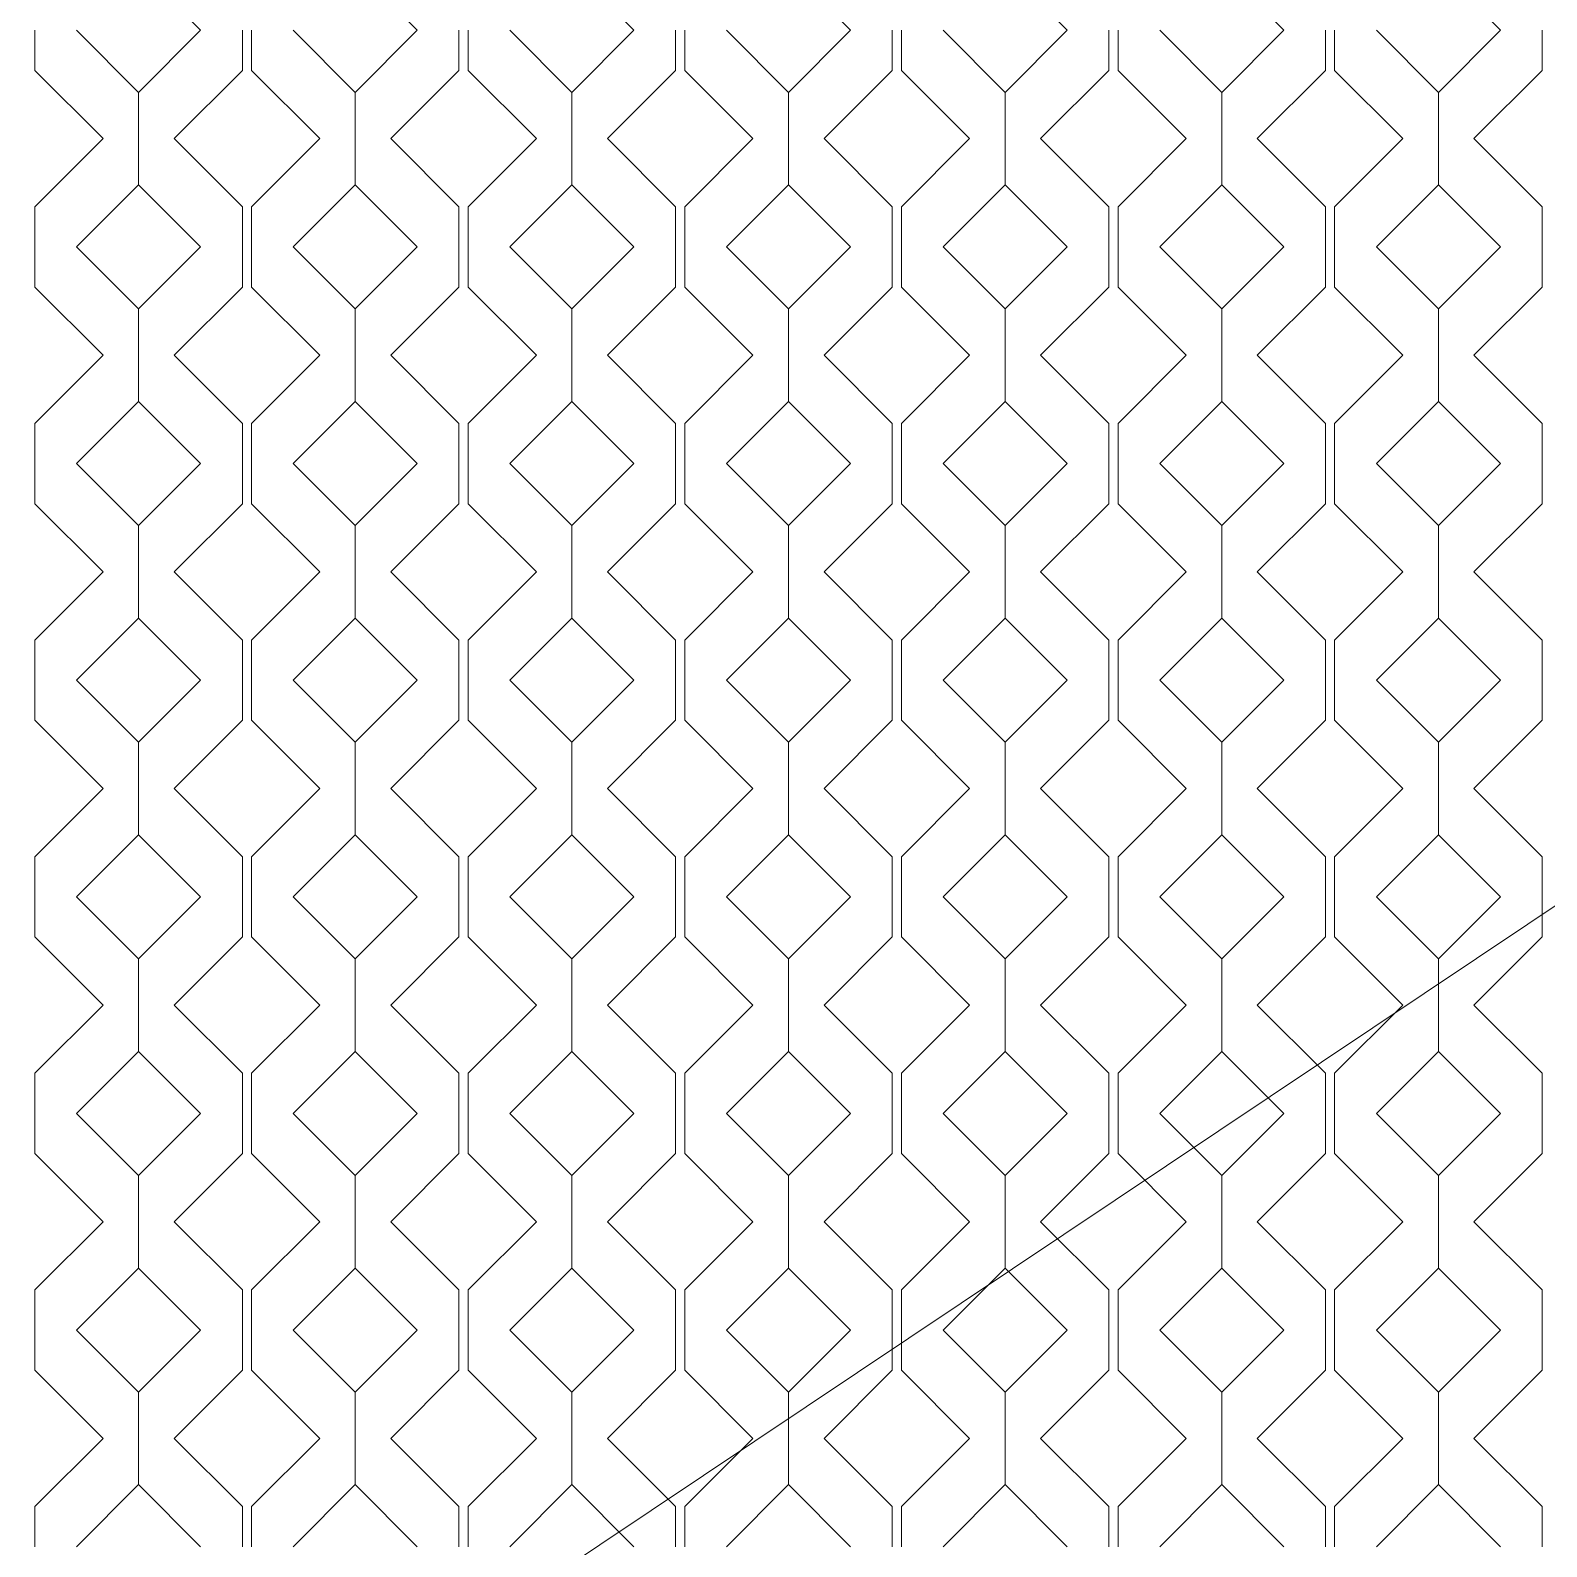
# Model space of a CAD drawing. Header units: millimetres. Extents: x -20794 to 71174, y -103753 to 30644.
# Drawn here: x -4500 to -2167, y 15667 to 18000 of the extents above; entities that cross this region are included whole.
import ezdxf

# ---------------------------------------------------------------- set-up
doc = ezdxf.new("R2010")
doc.units = ezdxf.units.MM
doc.header["$MEASUREMENT"] = 0
doc.layers.add('2D - Общий_Ном._пера__1', color=7, linetype='Continuous', lineweight=13)
doc.layers.add('Местность - Рельеф_Ном._пера__1', color=7, linetype='Continuous', lineweight=13)
doc.layers.add('Местность - Рельеф', color=7, linetype='Continuous')
doc.layers.add('Местность - Рельеф_Ном._пера__102', color=7, linetype='Continuous', lineweight=5, true_color=0xcccccc)

# ---------------------------------------------------------------- blocks, each defined once
blk = doc.blocks.new('*X1')
at = {"layer": 'Местность - Рельеф_Ном._пера__102', "color": 254, "linetype": 'Continuous', "lineweight": 5, "true_color": 0xcccccc}
for p, q in [((-4333.328835, 18095.4116), (-4237.8992, 17999.982)), ((-3999.995835, 18095.4116), (-3904.5662, 17999.982)), ((-3666.662835, 18095.4116), (-3571.2332, 17999.982)), ((-3333.329835, 18095.4116), (-3237.9002, 17999.982)), ((-2999.996835, 18095.4116), (-2904.5672, 17999.982)), ((-2666.663835, 18095.4116), (-2571.2342, 17999.982)), ((-2333.330835, 18095.4116), (-2237.9012, 17999.982)), ((-4492.898, 17999.982), (-4492.898, 17938.238)), ((-4333.329, 17904.553), (-4428.758, 17999.982)), ((-4237.8994, 17999.982), (-4333.329, 17904.553)), ((-4173.76, 17999.982), (-4173.76, 17938.238)), ((-4159.565, 17999.982), (-4159.565, 17938.238)), ((-3999.996, 17904.553), (-4095.425, 17999.982)), ((-3904.5664, 17999.982), (-3999.996, 17904.553)), ((-3840.427, 17999.982), (-3840.427, 17938.238)), ((-3826.232, 17999.982), (-3826.232, 17938.238)), ((-3666.663, 17904.553), (-3762.092, 17999.982)), ((-3571.2334, 17999.982), (-3666.663, 17904.553)), ((-3507.094, 17999.982), (-3507.094, 17938.238)), ((-3492.899, 17999.982), (-3492.899, 17938.238)), ((-3333.33, 17904.553), (-3428.759, 17999.982)), ((-3237.9004, 17999.982), (-3333.33, 17904.553)), ((-3173.761, 17999.982), (-3173.761, 17938.238)), ((-3159.566, 17999.982), (-3159.566, 17938.238)), ((-2999.997, 17904.553), (-3095.426, 17999.982)), ((-2904.5674, 17999.982), (-2999.997, 17904.553)), ((-2840.428, 17999.982), (-2840.428, 17938.238)), ((-2826.233, 17999.982), (-2826.233, 17938.238)), ((-2666.664, 17904.553), (-2762.093, 17999.982)), ((-2571.2344, 17999.982), (-2666.664, 17904.553)), ((-2507.095, 17999.982), (-2507.095, 17938.238)), ((-2492.9, 17999.982), (-2492.9, 17938.238)), ((-2333.331, 17904.553), (-2428.76, 17999.982)), ((-2237.9014, 17999.982), (-2333.331, 17904.553)), ((-2173.762, 17999.982), (-2173.762, 17938.238)), ((-4387.976, 17833.316), (-4492.898, 17938.238)), ((-4173.76, 17938.238), (-4278.6821, 17833.316)), ((-4054.643, 17833.316), (-4159.565, 17938.238)), ((-3840.427, 17938.238), (-3945.3491, 17833.316)), ((-3721.31, 17833.316), (-3826.232, 17938.238)), ((-3507.094, 17938.238), (-3612.0161, 17833.316)), ((-3387.977, 17833.316), (-3492.899, 17938.238)), ((-3173.761, 17938.238), (-3278.6831, 17833.316)), ((-3054.644, 17833.316), (-3159.566, 17938.238)), ((-2840.428, 17938.238), (-2945.3501, 17833.316)), ((-2721.311, 17833.316), (-2826.233, 17938.238)), ((-2507.095, 17938.238), (-2612.0171, 17833.316)), ((-2387.978, 17833.316), (-2492.9, 17938.238)), ((-2173.762, 17938.238), (-2278.6841, 17833.316)), ((-4333.329, 17762.0786), (-4333.329, 17904.553)), ((-4333.328835, 17904.553), (-4333.328835, 17762.0786)), ((-3999.996, 17762.0786), (-3999.996, 17904.553)), ((-3999.995835, 17904.553), (-3999.995835, 17762.0786)), ((-3666.663, 17762.0786), (-3666.663, 17904.553)), ((-3666.662835, 17904.553), (-3666.662835, 17762.0786)), ((-3333.33, 17762.0786), (-3333.33, 17904.553)), ((-3333.329835, 17904.553), (-3333.329835, 17762.0786)), ((-2999.997, 17762.0786), (-2999.997, 17904.553)), ((-2999.996835, 17904.553), (-2999.996835, 17762.0786)), ((-2666.664, 17762.0786), (-2666.664, 17904.553)), ((-2666.663835, 17904.553), (-2666.663835, 17762.0786)), ((-2333.331, 17762.0786), (-2333.331, 17904.553)), ((-2333.330835, 17904.553), (-2333.330835, 17762.0786)), ((-4492.898, 17728.3935), (-4387.976, 17833.316)), ((-4278.6821, 17833.316), (-4173.76, 17728.3935)), ((-4159.565, 17728.3935), (-4054.643, 17833.316)), ((-3945.3491, 17833.316), (-3840.427, 17728.3935)), ((-3826.232, 17728.3935), (-3721.31, 17833.316)), ((-3612.0161, 17833.316), (-3507.094, 17728.3935)), ((-3492.899, 17728.3935), (-3387.977, 17833.316)), ((-3278.6831, 17833.316), (-3173.761, 17728.3935)), ((-3159.566, 17728.3935), (-3054.644, 17833.316)), ((-2945.3501, 17833.316), (-2840.428, 17728.3935)), ((-2826.233, 17728.3935), (-2721.311, 17833.316)), ((-2612.0171, 17833.316), (-2507.095, 17728.3935)), ((-2492.9, 17728.3935), (-2387.978, 17833.316)), ((-2278.6841, 17833.316), (-2173.762, 17728.3935)), ((-4428.758, 17666.649165), (-4333.329, 17762.0788)), ((-4333.328835, 17762.0786), (-4237.8992, 17666.649)), ((-4095.425, 17666.649165), (-3999.996, 17762.0788)), ((-3999.995835, 17762.0786), (-3904.5662, 17666.649)), ((-3762.092, 17666.649165), (-3666.663, 17762.0788)), ((-3666.662835, 17762.0786), (-3571.2332, 17666.649)), ((-3428.759, 17666.649165), (-3333.33, 17762.0788)), ((-3333.329835, 17762.0786), (-3237.9002, 17666.649)), ((-3095.426, 17666.649165), (-2999.997, 17762.0788)), ((-2999.996835, 17762.0786), (-2904.5672, 17666.649)), ((-2762.093, 17666.649165), (-2666.664, 17762.0788)), ((-2666.663835, 17762.0786), (-2571.2342, 17666.649)), ((-2428.76, 17666.649165), (-2333.331, 17762.0788)), ((-2333.330835, 17762.0786), (-2237.9012, 17666.649)), ((-4492.898, 17728.3935), (-4492.898, 17666.649)), ((-4173.76, 17728.3935), (-4173.76, 17666.649)), ((-4159.565, 17728.3935), (-4159.565, 17666.649)), ((-3840.427, 17728.3935), (-3840.427, 17666.649)), ((-3826.232, 17728.3935), (-3826.232, 17666.649)), ((-3507.094, 17728.3935), (-3507.094, 17666.649)), ((-3492.899, 17728.3935), (-3492.899, 17666.649)), ((-3173.761, 17728.3935), (-3173.761, 17666.649)), ((-3159.566, 17728.3935), (-3159.566, 17666.649)), ((-2840.428, 17728.3935), (-2840.428, 17666.649)), ((-2826.233, 17728.3935), (-2826.233, 17666.649)), ((-2507.095, 17728.3935), (-2507.095, 17666.649)), ((-2492.9, 17728.3935), (-2492.9, 17666.649)), ((-2173.762, 17728.3935), (-2173.762, 17666.649)), ((-4492.898, 17666.649), (-4492.898, 17604.905)), ((-4333.329, 17571.22), (-4428.758, 17666.649)), ((-4237.8994, 17666.649), (-4333.329, 17571.22)), ((-4173.76, 17666.649), (-4173.76, 17604.905)), ((-4159.565, 17666.649), (-4159.565, 17604.905)), ((-3999.996, 17571.22), (-4095.425, 17666.649)), ((-3904.5664, 17666.649), (-3999.996, 17571.22)), ((-3840.427, 17666.649), (-3840.427, 17604.905)), ((-3826.232, 17666.649), (-3826.232, 17604.905)), ((-3666.663, 17571.22), (-3762.092, 17666.649)), ((-3571.2334, 17666.649), (-3666.663, 17571.22)), ((-3507.094, 17666.649), (-3507.094, 17604.905)), ((-3492.899, 17666.649), (-3492.899, 17604.905)), ((-3333.33, 17571.22), (-3428.759, 17666.649)), ((-3237.9004, 17666.649), (-3333.33, 17571.22)), ((-3173.761, 17666.649), (-3173.761, 17604.905)), ((-3159.566, 17666.649), (-3159.566, 17604.905)), ((-2999.997, 17571.22), (-3095.426, 17666.649)), ((-2904.5674, 17666.649), (-2999.997, 17571.22)), ((-2840.428, 17666.649), (-2840.428, 17604.905)), ((-2826.233, 17666.649), (-2826.233, 17604.905)), ((-2666.664, 17571.22), (-2762.093, 17666.649)), ((-2571.2344, 17666.649), (-2666.664, 17571.22)), ((-2507.095, 17666.649), (-2507.095, 17604.905)), ((-2492.9, 17666.649), (-2492.9, 17604.905)), ((-2333.331, 17571.22), (-2428.76, 17666.649)), ((-2237.9014, 17666.649), (-2333.331, 17571.22)), ((-2173.762, 17666.649), (-2173.762, 17604.905)), ((-4387.976, 17499.983), (-4492.898, 17604.905)), ((-4173.76, 17604.905), (-4278.6821, 17499.983)), ((-4054.643, 17499.983), (-4159.565, 17604.905)), ((-3840.427, 17604.905), (-3945.3491, 17499.983)), ((-3721.31, 17499.983), (-3826.232, 17604.905)), ((-3507.094, 17604.905), (-3612.0161, 17499.983)), ((-3387.977, 17499.983), (-3492.899, 17604.905)), ((-3173.761, 17604.905), (-3278.6831, 17499.983)), ((-3054.644, 17499.983), (-3159.566, 17604.905)), ((-2840.428, 17604.905), (-2945.3501, 17499.983)), ((-2721.311, 17499.983), (-2826.233, 17604.905)), ((-2507.095, 17604.905), (-2612.0171, 17499.983)), ((-2387.978, 17499.983), (-2492.9, 17604.905)), ((-2173.762, 17604.905), (-2278.6841, 17499.983)), ((-4333.329, 17428.7456), (-4333.329, 17571.22)), ((-4333.328835, 17571.22), (-4333.328835, 17428.7456)), ((-3999.996, 17428.7456), (-3999.996, 17571.22)), ((-3999.995835, 17571.22), (-3999.995835, 17428.7456)), ((-3666.663, 17428.7456), (-3666.663, 17571.22)), ((-3666.662835, 17571.22), (-3666.662835, 17428.7456)), ((-3333.33, 17428.7456), (-3333.33, 17571.22)), ((-3333.329835, 17571.22), (-3333.329835, 17428.7456)), ((-2999.997, 17428.7456), (-2999.997, 17571.22)), ((-2999.996835, 17571.22), (-2999.996835, 17428.7456)), ((-2666.664, 17428.7456), (-2666.664, 17571.22)), ((-2666.663835, 17571.22), (-2666.663835, 17428.7456)), ((-2333.331, 17428.7456), (-2333.331, 17571.22)), ((-2333.330835, 17571.22), (-2333.330835, 17428.7456)), ((-4492.898, 17395.0605), (-4387.976, 17499.983)), ((-4278.6821, 17499.983), (-4173.76, 17395.0605)), ((-4159.565, 17395.0605), (-4054.643, 17499.983)), ((-3945.3491, 17499.983), (-3840.427, 17395.0605)), ((-3826.232, 17395.0605), (-3721.31, 17499.983)), ((-3612.0161, 17499.983), (-3507.094, 17395.0605)), ((-3492.899, 17395.0605), (-3387.977, 17499.983)), ((-3278.6831, 17499.983), (-3173.761, 17395.0605)), ((-3159.566, 17395.0605), (-3054.644, 17499.983)), ((-2945.3501, 17499.983), (-2840.428, 17395.0605)), ((-2826.233, 17395.0605), (-2721.311, 17499.983)), ((-2612.0171, 17499.983), (-2507.095, 17395.0605)), ((-2492.9, 17395.0605), (-2387.978, 17499.983)), ((-2278.6841, 17499.983), (-2173.762, 17395.0605)), ((-4428.758, 17333.316165), (-4333.329, 17428.7458)), ((-4333.328835, 17428.7456), (-4237.8992, 17333.316)), ((-4095.425, 17333.316165), (-3999.996, 17428.7458)), ((-3999.995835, 17428.7456), (-3904.5662, 17333.316)), ((-3762.092, 17333.316165), (-3666.663, 17428.7458)), ((-3666.662835, 17428.7456), (-3571.2332, 17333.316)), ((-3428.759, 17333.316165), (-3333.33, 17428.7458)), ((-3333.329835, 17428.7456), (-3237.9002, 17333.316)), ((-3095.426, 17333.316165), (-2999.997, 17428.7458)), ((-2999.996835, 17428.7456), (-2904.5672, 17333.316)), ((-2762.093, 17333.316165), (-2666.664, 17428.7458)), ((-2666.663835, 17428.7456), (-2571.2342, 17333.316)), ((-2428.76, 17333.316165), (-2333.331, 17428.7458)), ((-2333.330835, 17428.7456), (-2237.9012, 17333.316)), ((-4492.898, 17395.0605), (-4492.898, 17333.316)), ((-4173.76, 17395.0605), (-4173.76, 17333.316)), ((-4159.565, 17395.0605), (-4159.565, 17333.316)), ((-3840.427, 17395.0605), (-3840.427, 17333.316)), ((-3826.232, 17395.0605), (-3826.232, 17333.316)), ((-3507.094, 17395.0605), (-3507.094, 17333.316)), ((-3492.899, 17395.0605), (-3492.899, 17333.316)), ((-3173.761, 17395.0605), (-3173.761, 17333.316)), ((-3159.566, 17395.0605), (-3159.566, 17333.316)), ((-2840.428, 17395.0605), (-2840.428, 17333.316)), ((-2826.233, 17395.0605), (-2826.233, 17333.316)), ((-2507.095, 17395.0605), (-2507.095, 17333.316)), ((-2492.9, 17395.0605), (-2492.9, 17333.316)), ((-2173.762, 17395.0605), (-2173.762, 17333.316)), ((-4492.898, 17333.316), (-4492.898, 17271.572)), ((-4333.329, 17237.887), (-4428.758, 17333.316)), ((-4237.8994, 17333.316), (-4333.329, 17237.887)), ((-4173.76, 17333.316), (-4173.76, 17271.572)), ((-4159.565, 17333.316), (-4159.565, 17271.572)), ((-3999.996, 17237.887), (-4095.425, 17333.316)), ((-3904.5664, 17333.316), (-3999.996, 17237.887)), ((-3840.427, 17333.316), (-3840.427, 17271.572)), ((-3826.232, 17333.316), (-3826.232, 17271.572)), ((-3666.663, 17237.887), (-3762.092, 17333.316)), ((-3571.2334, 17333.316), (-3666.663, 17237.887)), ((-3507.094, 17333.316), (-3507.094, 17271.572)), ((-3492.899, 17333.316), (-3492.899, 17271.572)), ((-3333.33, 17237.887), (-3428.759, 17333.316)), ((-3237.9004, 17333.316), (-3333.33, 17237.887)), ((-3173.761, 17333.316), (-3173.761, 17271.572)), ((-3159.566, 17333.316), (-3159.566, 17271.572)), ((-2999.997, 17237.887), (-3095.426, 17333.316)), ((-2904.5674, 17333.316), (-2999.997, 17237.887)), ((-2840.428, 17333.316), (-2840.428, 17271.572)), ((-2826.233, 17333.316), (-2826.233, 17271.572)), ((-2666.664, 17237.887), (-2762.093, 17333.316)), ((-2571.2344, 17333.316), (-2666.664, 17237.887)), ((-2507.095, 17333.316), (-2507.095, 17271.572)), ((-2492.9, 17333.316), (-2492.9, 17271.572)), ((-2333.331, 17237.887), (-2428.76, 17333.316)), ((-2237.9014, 17333.316), (-2333.331, 17237.887)), ((-2173.762, 17333.316), (-2173.762, 17271.572)), ((-4387.976, 17166.65), (-4492.898, 17271.572)), ((-4173.76, 17271.572), (-4278.6821, 17166.65)), ((-4054.643, 17166.65), (-4159.565, 17271.572)), ((-3840.427, 17271.572), (-3945.3491, 17166.65)), ((-3721.31, 17166.65), (-3826.232, 17271.572)), ((-3507.094, 17271.572), (-3612.0161, 17166.65)), ((-3387.977, 17166.65), (-3492.899, 17271.572)), ((-3173.761, 17271.572), (-3278.6831, 17166.65)), ((-3054.644, 17166.65), (-3159.566, 17271.572)), ((-2840.428, 17271.572), (-2945.3501, 17166.65)), ((-2721.311, 17166.65), (-2826.233, 17271.572)), ((-2507.095, 17271.572), (-2612.0171, 17166.65)), ((-2387.978, 17166.65), (-2492.9, 17271.572)), ((-2173.762, 17271.572), (-2278.6841, 17166.65)), ((-4333.329, 17095.4126), (-4333.329, 17237.887)), ((-4333.328835, 17237.887), (-4333.328835, 17095.4126)), ((-3999.996, 17095.4126), (-3999.996, 17237.887)), ((-3999.995835, 17237.887), (-3999.995835, 17095.4126)), ((-3666.663, 17095.4126), (-3666.663, 17237.887)), ((-3666.662835, 17237.887), (-3666.662835, 17095.4126)), ((-3333.33, 17095.4126), (-3333.33, 17237.887)), ((-3333.329835, 17237.887), (-3333.329835, 17095.4126)), ((-2999.997, 17095.4126), (-2999.997, 17237.887)), ((-2999.996835, 17237.887), (-2999.996835, 17095.4126)), ((-2666.664, 17095.4126), (-2666.664, 17237.887)), ((-2666.663835, 17237.887), (-2666.663835, 17095.4126)), ((-2333.331, 17095.4126), (-2333.331, 17237.887)), ((-2333.330835, 17237.887), (-2333.330835, 17095.4126)), ((-4492.898, 17061.7275), (-4387.976, 17166.65)), ((-4278.6821, 17166.65), (-4173.76, 17061.7275)), ((-4159.565, 17061.7275), (-4054.643, 17166.65)), ((-3945.3491, 17166.65), (-3840.427, 17061.7275)), ((-3826.232, 17061.7275), (-3721.31, 17166.65)), ((-3612.0161, 17166.65), (-3507.094, 17061.7275)), ((-3492.899, 17061.7275), (-3387.977, 17166.65)), ((-3278.6831, 17166.65), (-3173.761, 17061.7275)), ((-3159.566, 17061.7275), (-3054.644, 17166.65)), ((-2945.3501, 17166.65), (-2840.428, 17061.7275)), ((-2826.233, 17061.7275), (-2721.311, 17166.65)), ((-2612.0171, 17166.65), (-2507.095, 17061.7275)), ((-2492.9, 17061.7275), (-2387.978, 17166.65)), ((-2278.6841, 17166.65), (-2173.762, 17061.7275)), ((-4428.758, 16999.983165), (-4333.329, 17095.4128)), ((-4333.328835, 17095.4126), (-4237.8992, 16999.983)), ((-4095.425, 16999.983165), (-3999.996, 17095.4128)), ((-3999.995835, 17095.4126), (-3904.5662, 16999.983)), ((-3762.092, 16999.983165), (-3666.663, 17095.4128)), ((-3666.662835, 17095.4126), (-3571.2332, 16999.983)), ((-3428.759, 16999.983165), (-3333.33, 17095.4128)), ((-3333.329835, 17095.4126), (-3237.9002, 16999.983)), ((-3095.426, 16999.983165), (-2999.997, 17095.4128)), ((-2999.996835, 17095.4126), (-2904.5672, 16999.983)), ((-2762.093, 16999.983165), (-2666.664, 17095.4128)), ((-2666.663835, 17095.4126), (-2571.2342, 16999.983)), ((-2428.76, 16999.983165), (-2333.331, 17095.4128)), ((-2333.330835, 17095.4126), (-2237.9012, 16999.983)), ((-4492.898, 17061.7275), (-4492.898, 16999.983)), ((-4173.76, 17061.7275), (-4173.76, 16999.983)), ((-4159.565, 17061.7275), (-4159.565, 16999.983)), ((-3840.427, 17061.7275), (-3840.427, 16999.983)), ((-3826.232, 17061.7275), (-3826.232, 16999.983)), ((-3507.094, 17061.7275), (-3507.094, 16999.983)), ((-3492.899, 17061.7275), (-3492.899, 16999.983)), ((-3173.761, 17061.7275), (-3173.761, 16999.983)), ((-3159.566, 17061.7275), (-3159.566, 16999.983)), ((-2840.428, 17061.7275), (-2840.428, 16999.983)), ((-2826.233, 17061.7275), (-2826.233, 16999.983)), ((-2507.095, 17061.7275), (-2507.095, 16999.983)), ((-2492.9, 17061.7275), (-2492.9, 16999.983)), ((-2173.762, 17061.7275), (-2173.762, 16999.983)), ((-4492.898, 16999.983), (-4492.898, 16938.239)), ((-4333.329, 16904.554), (-4428.758, 16999.983)), ((-4237.8994, 16999.983), (-4333.329, 16904.554)), ((-4173.76, 16999.983), (-4173.76, 16938.239)), ((-4159.565, 16999.983), (-4159.565, 16938.239)), ((-3999.996, 16904.554), (-4095.425, 16999.983)), ((-3904.5664, 16999.983), (-3999.996, 16904.554)), ((-3840.427, 16999.983), (-3840.427, 16938.239)), ((-3826.232, 16999.983), (-3826.232, 16938.239)), ((-3666.663, 16904.554), (-3762.092, 16999.983)), ((-3571.2334, 16999.983), (-3666.663, 16904.554)), ((-3507.094, 16999.983), (-3507.094, 16938.239)), ((-3492.899, 16999.983), (-3492.899, 16938.239)), ((-3333.33, 16904.554), (-3428.759, 16999.983)), ((-3237.9004, 16999.983), (-3333.33, 16904.554)), ((-3173.761, 16999.983), (-3173.761, 16938.239)), ((-3159.566, 16999.983), (-3159.566, 16938.239)), ((-2999.997, 16904.554), (-3095.426, 16999.983)), ((-2904.5674, 16999.983), (-2999.997, 16904.554)), ((-2840.428, 16999.983), (-2840.428, 16938.239)), ((-2826.233, 16999.983), (-2826.233, 16938.239)), ((-2666.664, 16904.554), (-2762.093, 16999.983)), ((-2571.2344, 16999.983), (-2666.664, 16904.554)), ((-2507.095, 16999.983), (-2507.095, 16938.239)), ((-2492.9, 16999.983), (-2492.9, 16938.239)), ((-2333.331, 16904.554), (-2428.76, 16999.983)), ((-2237.9014, 16999.983), (-2333.331, 16904.554)), ((-2173.762, 16999.983), (-2173.762, 16938.239)), ((-4387.976, 16833.317), (-4492.898, 16938.239)), ((-4173.76, 16938.239), (-4278.6821, 16833.317)), ((-4054.643, 16833.317), (-4159.565, 16938.239)), ((-3840.427, 16938.239), (-3945.3491, 16833.317)), ((-3721.31, 16833.317), (-3826.232, 16938.239)), ((-3507.094, 16938.239), (-3612.0161, 16833.317)), ((-3387.977, 16833.317), (-3492.899, 16938.239)), ((-3173.761, 16938.239), (-3278.6831, 16833.317)), ((-3054.644, 16833.317), (-3159.566, 16938.239)), ((-2840.428, 16938.239), (-2945.3501, 16833.317)), ((-2721.311, 16833.317), (-2826.233, 16938.239)), ((-2507.095, 16938.239), (-2612.0171, 16833.317)), ((-2387.978, 16833.317), (-2492.9, 16938.239)), ((-2173.762, 16938.239), (-2278.6841, 16833.317)), ((-4333.329, 16762.0796), (-4333.329, 16904.554)), ((-4333.328835, 16904.554), (-4333.328835, 16762.0796)), ((-3999.996, 16762.0796), (-3999.996, 16904.554)), ((-3999.995835, 16904.554), (-3999.995835, 16762.0796)), ((-3666.663, 16762.0796), (-3666.663, 16904.554)), ((-3666.662835, 16904.554), (-3666.662835, 16762.0796)), ((-3333.33, 16762.0796), (-3333.33, 16904.554)), ((-3333.329835, 16904.554), (-3333.329835, 16762.0796)), ((-2999.997, 16762.0796), (-2999.997, 16904.554)), ((-2999.996835, 16904.554), (-2999.996835, 16762.0796)), ((-2666.664, 16762.0796), (-2666.664, 16904.554)), ((-2666.663835, 16904.554), (-2666.663835, 16762.0796)), ((-2333.331, 16762.0796), (-2333.331, 16904.554)), ((-2333.330835, 16904.554), (-2333.330835, 16762.0796)), ((-4492.898, 16728.3945), (-4387.976, 16833.317)), ((-4278.6821, 16833.317), (-4173.76, 16728.3945)), ((-4159.565, 16728.3945), (-4054.643, 16833.317)), ((-3945.3491, 16833.317), (-3840.427, 16728.3945)), ((-3826.232, 16728.3945), (-3721.31, 16833.317)), ((-3612.0161, 16833.317), (-3507.094, 16728.3945)), ((-3492.899, 16728.3945), (-3387.977, 16833.317)), ((-3278.6831, 16833.317), (-3173.761, 16728.3945)), ((-3159.566, 16728.3945), (-3054.644, 16833.317)), ((-2945.3501, 16833.317), (-2840.428, 16728.3945)), ((-2826.233, 16728.3945), (-2721.311, 16833.317)), ((-2612.0171, 16833.317), (-2507.095, 16728.3945)), ((-2492.9, 16728.3945), (-2387.978, 16833.317)), ((-2278.6841, 16833.317), (-2173.762, 16728.3945)), ((-4428.758, 16666.650165), (-4333.329, 16762.0798)), ((-4333.328835, 16762.0796), (-4237.8992, 16666.65)), ((-4095.425, 16666.650165), (-3999.996, 16762.0798)), ((-3999.995835, 16762.0796), (-3904.5662, 16666.65)), ((-3762.092, 16666.650165), (-3666.663, 16762.0798)), ((-3666.662835, 16762.0796), (-3571.2332, 16666.65)), ((-3428.759, 16666.650165), (-3333.33, 16762.0798)), ((-3333.329835, 16762.0796), (-3237.9002, 16666.65)), ((-3095.426, 16666.650165), (-2999.997, 16762.0798)), ((-2999.996835, 16762.0796), (-2904.5672, 16666.65)), ((-2762.093, 16666.650165), (-2666.664, 16762.0798)), ((-2666.663835, 16762.0796), (-2571.2342, 16666.65)), ((-2428.76, 16666.650165), (-2333.331, 16762.0798)), ((-2333.330835, 16762.0796), (-2237.9012, 16666.65)), ((-4492.898, 16728.3945), (-4492.898, 16666.65)), ((-4173.76, 16728.3945), (-4173.76, 16666.65)), ((-4159.565, 16728.3945), (-4159.565, 16666.65)), ((-3840.427, 16728.3945), (-3840.427, 16666.65)), ((-3826.232, 16728.3945), (-3826.232, 16666.65)), ((-3507.094, 16728.3945), (-3507.094, 16666.65)), ((-3492.899, 16728.3945), (-3492.899, 16666.65)), ((-3173.761, 16728.3945), (-3173.761, 16666.65)), ((-3159.566, 16728.3945), (-3159.566, 16666.65)), ((-2840.428, 16728.3945), (-2840.428, 16666.65)), ((-2826.233, 16728.3945), (-2826.233, 16666.65)), ((-2507.095, 16728.3945), (-2507.095, 16666.65)), ((-2492.9, 16728.3945), (-2492.9, 16666.65)), ((-2173.762, 16728.3945), (-2173.762, 16666.65)), ((-4492.898, 16666.65), (-4492.898, 16604.906)), ((-4333.329, 16571.221), (-4428.758, 16666.65)), ((-4237.8994, 16666.65), (-4333.329, 16571.221)), ((-4173.76, 16666.65), (-4173.76, 16604.906)), ((-4159.565, 16666.65), (-4159.565, 16604.906)), ((-3999.996, 16571.221), (-4095.425, 16666.65)), ((-3904.5664, 16666.65), (-3999.996, 16571.221)), ((-3840.427, 16666.65), (-3840.427, 16604.906)), ((-3826.232, 16666.65), (-3826.232, 16604.906)), ((-3666.663, 16571.221), (-3762.092, 16666.65)), ((-3571.2334, 16666.65), (-3666.663, 16571.221)), ((-3507.094, 16666.65), (-3507.094, 16604.906)), ((-3492.899, 16666.65), (-3492.899, 16604.906)), ((-3333.33, 16571.221), (-3428.759, 16666.65)), ((-3237.9004, 16666.65), (-3333.33, 16571.221)), ((-3173.761, 16666.65), (-3173.761, 16604.906)), ((-3159.566, 16666.65), (-3159.566, 16604.906)), ((-2999.997, 16571.221), (-3095.426, 16666.65)), ((-2904.5674, 16666.65), (-2999.997, 16571.221)), ((-2840.428, 16666.65), (-2840.428, 16604.906)), ((-2826.233, 16666.65), (-2826.233, 16604.906)), ((-2666.664, 16571.221), (-2762.093, 16666.65)), ((-2571.2344, 16666.65), (-2666.664, 16571.221)), ((-2507.095, 16666.65), (-2507.095, 16604.906)), ((-2492.9, 16666.65), (-2492.9, 16604.906)), ((-2333.331, 16571.221), (-2428.76, 16666.65)), ((-2237.9014, 16666.65), (-2333.331, 16571.221)), ((-2173.762, 16666.65), (-2173.762, 16604.906)), ((-4387.976, 16499.984), (-4492.898, 16604.906)), ((-4173.76, 16604.906), (-4278.6821, 16499.984)), ((-4054.643, 16499.984), (-4159.565, 16604.906)), ((-3840.427, 16604.906), (-3945.3491, 16499.984)), ((-3721.31, 16499.984), (-3826.232, 16604.906)), ((-3507.094, 16604.906), (-3612.0161, 16499.984)), ((-3387.977, 16499.984), (-3492.899, 16604.906)), ((-3173.761, 16604.906), (-3278.6831, 16499.984)), ((-3054.644, 16499.984), (-3159.566, 16604.906)), ((-2840.428, 16604.906), (-2945.3501, 16499.984)), ((-2721.311, 16499.984), (-2826.233, 16604.906)), ((-2507.095, 16604.906), (-2612.0171, 16499.984)), ((-2387.978, 16499.984), (-2492.9, 16604.906)), ((-2173.762, 16604.906), (-2278.6841, 16499.984)), ((-4333.329, 16428.7466), (-4333.329, 16571.221)), ((-4333.328835, 16571.221), (-4333.328835, 16428.7466)), ((-3999.996, 16428.7466), (-3999.996, 16571.221)), ((-3999.995835, 16571.221), (-3999.995835, 16428.7466)), ((-3666.663, 16428.7466), (-3666.663, 16571.221)), ((-3666.662835, 16571.221), (-3666.662835, 16428.7466)), ((-3333.33, 16428.7466), (-3333.33, 16571.221)), ((-3333.329835, 16571.221), (-3333.329835, 16428.7466)), ((-2999.997, 16428.7466), (-2999.997, 16571.221)), ((-2999.996835, 16571.221), (-2999.996835, 16428.7466)), ((-2666.664, 16428.7466), (-2666.664, 16571.221)), ((-2666.663835, 16571.221), (-2666.663835, 16428.7466)), ((-2333.331, 16428.7466), (-2333.331, 16571.221)), ((-2333.330835, 16571.221), (-2333.330835, 16428.7466)), ((-4492.898, 16395.0615), (-4387.976, 16499.984)), ((-4278.6821, 16499.984), (-4173.76, 16395.0615)), ((-4159.565, 16395.0615), (-4054.643, 16499.984)), ((-3945.3491, 16499.984), (-3840.427, 16395.0615)), ((-3826.232, 16395.0615), (-3721.31, 16499.984)), ((-3612.0161, 16499.984), (-3507.094, 16395.0615)), ((-3492.899, 16395.0615), (-3387.977, 16499.984)), ((-3278.6831, 16499.984), (-3173.761, 16395.0615)), ((-3159.566, 16395.0615), (-3054.644, 16499.984)), ((-2945.3501, 16499.984), (-2840.428, 16395.0615)), ((-2826.233, 16395.0615), (-2721.311, 16499.984)), ((-2612.0171, 16499.984), (-2507.095, 16395.0615)), ((-2492.9, 16395.0615), (-2387.978, 16499.984)), ((-2278.6841, 16499.984), (-2173.762, 16395.0615)), ((-4428.758, 16333.317165), (-4333.329, 16428.7468)), ((-4333.328835, 16428.7466), (-4237.8992, 16333.317)), ((-4095.425, 16333.317165), (-3999.996, 16428.7468)), ((-3999.995835, 16428.7466), (-3904.5662, 16333.317)), ((-3762.092, 16333.317165), (-3666.663, 16428.7468)), ((-3666.662835, 16428.7466), (-3571.2332, 16333.317)), ((-3428.759, 16333.317165), (-3333.33, 16428.7468)), ((-3333.329835, 16428.7466), (-3237.9002, 16333.317)), ((-3095.426, 16333.317165), (-2999.997, 16428.7468)), ((-2999.996835, 16428.7466), (-2904.5672, 16333.317)), ((-2762.093, 16333.317165), (-2666.664, 16428.7468)), ((-2666.663835, 16428.7466), (-2571.2342, 16333.317)), ((-2428.76, 16333.317165), (-2333.331, 16428.7468)), ((-2333.330835, 16428.7466), (-2237.9012, 16333.317)), ((-4492.898, 16395.0615), (-4492.898, 16333.317)), ((-4173.76, 16395.0615), (-4173.76, 16333.317)), ((-4159.565, 16395.0615), (-4159.565, 16333.317)), ((-3840.427, 16395.0615), (-3840.427, 16333.317)), ((-3826.232, 16395.0615), (-3826.232, 16333.317)), ((-3507.094, 16395.0615), (-3507.094, 16333.317)), ((-3492.899, 16395.0615), (-3492.899, 16333.317)), ((-3173.761, 16395.0615), (-3173.761, 16333.317)), ((-3159.566, 16395.0615), (-3159.566, 16333.317)), ((-2840.428, 16395.0615), (-2840.428, 16333.317)), ((-2826.233, 16395.0615), (-2826.233, 16333.317)), ((-2507.095, 16395.0615), (-2507.095, 16333.317)), ((-2492.9, 16395.0615), (-2492.9, 16333.317)), ((-2173.762, 16395.0615), (-2173.762, 16333.317)), ((-4492.898, 16333.317), (-4492.898, 16271.573)), ((-4333.329, 16237.888), (-4428.758, 16333.317)), ((-4237.8994, 16333.317), (-4333.329, 16237.888)), ((-4173.76, 16333.317), (-4173.76, 16271.573)), ((-4159.565, 16333.317), (-4159.565, 16271.573)), ((-3999.996, 16237.888), (-4095.425, 16333.317)), ((-3904.5664, 16333.317), (-3999.996, 16237.888)), ((-3840.427, 16333.317), (-3840.427, 16271.573)), ((-3826.232, 16333.317), (-3826.232, 16271.573)), ((-3666.663, 16237.888), (-3762.092, 16333.317)), ((-3571.2334, 16333.317), (-3666.663, 16237.888)), ((-3507.094, 16333.317), (-3507.094, 16271.573)), ((-3492.899, 16333.317), (-3492.899, 16271.573)), ((-3333.33, 16237.888), (-3428.759, 16333.317)), ((-3237.9004, 16333.317), (-3333.33, 16237.888)), ((-3173.761, 16333.317), (-3173.761, 16271.573)), ((-3159.566, 16333.317), (-3159.566, 16271.573)), ((-2999.997, 16237.888), (-3095.426, 16333.317)), ((-2904.5674, 16333.317), (-2999.997, 16237.888)), ((-2840.428, 16333.317), (-2840.428, 16271.573)), ((-2826.233, 16333.317), (-2826.233, 16271.573)), ((-2666.664, 16237.888), (-2762.093, 16333.317)), ((-2571.2344, 16333.317), (-2666.664, 16237.888)), ((-2507.095, 16333.317), (-2507.095, 16271.573)), ((-2492.9, 16333.317), (-2492.9, 16271.573)), ((-2333.331, 16237.888), (-2428.76, 16333.317)), ((-2237.9014, 16333.317), (-2333.331, 16237.888)), ((-2173.762, 16333.317), (-2173.762, 16271.573)), ((-4387.976, 16166.651), (-4492.898, 16271.573)), ((-4173.76, 16271.573), (-4278.6821, 16166.651)), ((-4054.643, 16166.651), (-4159.565, 16271.573)), ((-3840.427, 16271.573), (-3945.3491, 16166.651)), ((-3721.31, 16166.651), (-3826.232, 16271.573)), ((-3507.094, 16271.573), (-3612.0161, 16166.651)), ((-3387.977, 16166.651), (-3492.899, 16271.573)), ((-3173.761, 16271.573), (-3278.6831, 16166.651)), ((-3054.644, 16166.651), (-3159.566, 16271.573)), ((-2840.428, 16271.573), (-2945.3501, 16166.651)), ((-2721.311, 16166.651), (-2826.233, 16271.573)), ((-2507.095, 16271.573), (-2612.0171, 16166.651)), ((-2387.978, 16166.651), (-2492.9, 16271.573)), ((-2173.762, 16271.573), (-2278.6841, 16166.651)), ((-4333.329, 16095.4136), (-4333.329, 16237.888)), ((-4333.328835, 16237.888), (-4333.328835, 16095.4136)), ((-3999.996, 16095.4136), (-3999.996, 16237.888)), ((-3999.995835, 16237.888), (-3999.995835, 16095.4136)), ((-3666.663, 16095.4136), (-3666.663, 16237.888)), ((-3666.662835, 16237.888), (-3666.662835, 16095.4136)), ((-3333.33, 16095.4136), (-3333.33, 16237.888)), ((-3333.329835, 16237.888), (-3333.329835, 16095.4136)), ((-2999.997, 16095.4136), (-2999.997, 16237.888)), ((-2999.996835, 16237.888), (-2999.996835, 16095.4136)), ((-2666.664, 16095.4136), (-2666.664, 16237.888)), ((-2666.663835, 16237.888), (-2666.663835, 16095.4136)), ((-2333.331, 16095.4136), (-2333.331, 16237.888)), ((-2333.330835, 16237.888), (-2333.330835, 16095.4136)), ((-4492.898, 16061.7285), (-4387.976, 16166.651)), ((-4278.6821, 16166.651), (-4173.76, 16061.7285)), ((-4159.565, 16061.7285), (-4054.643, 16166.651)), ((-3945.3491, 16166.651), (-3840.427, 16061.7285)), ((-3826.232, 16061.7285), (-3721.31, 16166.651)), ((-3612.0161, 16166.651), (-3507.094, 16061.7285)), ((-3492.899, 16061.7285), (-3387.977, 16166.651)), ((-3278.6831, 16166.651), (-3173.761, 16061.7285)), ((-3159.566, 16061.7285), (-3054.644, 16166.651)), ((-2945.3501, 16166.651), (-2840.428, 16061.7285)), ((-2826.233, 16061.7285), (-2721.311, 16166.651)), ((-2612.0171, 16166.651), (-2507.095, 16061.7285)), ((-2492.9, 16061.7285), (-2387.978, 16166.651)), ((-2278.6841, 16166.651), (-2173.762, 16061.7285)), ((-4428.758, 15999.984165), (-4333.329, 16095.4138)), ((-4333.328835, 16095.4136), (-4237.8992, 15999.984)), ((-4095.425, 15999.984165), (-3999.996, 16095.4138)), ((-3999.995835, 16095.4136), (-3904.5662, 15999.984)), ((-3762.092, 15999.984165), (-3666.663, 16095.4138)), ((-3666.662835, 16095.4136), (-3571.2332, 15999.984)), ((-3428.759, 15999.984165), (-3333.33, 16095.4138)), ((-3333.329835, 16095.4136), (-3237.9002, 15999.984)), ((-3095.426, 15999.984165), (-2999.997, 16095.4138)), ((-2999.996835, 16095.4136), (-2904.5672, 15999.984)), ((-2762.093, 15999.984165), (-2666.664, 16095.4138)), ((-2666.663835, 16095.4136), (-2571.2342, 15999.984)), ((-2428.76, 15999.984165), (-2333.331, 16095.4138)), ((-2333.330835, 16095.4136), (-2237.9012, 15999.984)), ((-4492.898, 16061.7285), (-4492.898, 15999.984)), ((-4173.76, 16061.7285), (-4173.76, 15999.984)), ((-4159.565, 16061.7285), (-4159.565, 15999.984)), ((-3840.427, 16061.7285), (-3840.427, 15999.984)), ((-3826.232, 16061.7285), (-3826.232, 15999.984)), ((-3507.094, 16061.7285), (-3507.094, 15999.984)), ((-3492.899, 16061.7285), (-3492.899, 15999.984)), ((-3173.761, 16061.7285), (-3173.761, 15999.984)), ((-3159.566, 16061.7285), (-3159.566, 15999.984)), ((-2840.428, 16061.7285), (-2840.428, 15999.984)), ((-2826.233, 16061.7285), (-2826.233, 15999.984)), ((-2507.095, 16061.7285), (-2507.095, 15999.984)), ((-2492.9, 16061.7285), (-2492.9, 15999.984)), ((-2173.762, 16061.7285), (-2173.762, 15999.984)), ((-4492.898, 15999.984), (-4492.898, 15938.24)), ((-4333.329, 15904.555), (-4428.758, 15999.984)), ((-4237.8994, 15999.984), (-4333.329, 15904.555)), ((-4173.76, 15999.984), (-4173.76, 15938.24)), ((-4159.565, 15999.984), (-4159.565, 15938.24)), ((-3999.996, 15904.555), (-4095.425, 15999.984)), ((-3904.5664, 15999.984), (-3999.996, 15904.555)), ((-3840.427, 15999.984), (-3840.427, 15938.24)), ((-3826.232, 15999.984), (-3826.232, 15938.24)), ((-3666.663, 15904.555), (-3762.092, 15999.984)), ((-3571.2334, 15999.984), (-3666.663, 15904.555)), ((-3507.094, 15999.984), (-3507.094, 15938.24)), ((-3492.899, 15999.984), (-3492.899, 15938.24)), ((-3333.33, 15904.555), (-3428.759, 15999.984)), ((-3237.9004, 15999.984), (-3333.33, 15904.555)), ((-3173.761, 15999.984), (-3173.761, 15938.24)), ((-3159.566, 15999.984), (-3159.566, 15938.24)), ((-2999.997, 15904.555), (-3095.426, 15999.984)), ((-2904.5674, 15999.984), (-2999.997, 15904.555)), ((-2840.428, 15999.984), (-2840.428, 15938.24)), ((-2826.233, 15999.984), (-2826.233, 15938.24)), ((-2666.664, 15904.555), (-2762.093, 15999.984)), ((-2571.2344, 15999.984), (-2666.664, 15904.555)), ((-2507.095, 15999.984), (-2507.095, 15938.24)), ((-2492.9, 15999.984), (-2492.9, 15938.24)), ((-2333.331, 15904.555), (-2428.76, 15999.984)), ((-2237.9014, 15999.984), (-2333.331, 15904.555)), ((-2173.762, 15999.984), (-2173.762, 15938.24)), ((-4387.976, 15833.318), (-4492.898, 15938.24)), ((-4173.76, 15938.24), (-4278.6821, 15833.318)), ((-4054.643, 15833.318), (-4159.565, 15938.24)), ((-3840.427, 15938.24), (-3945.3491, 15833.318)), ((-3721.31, 15833.318), (-3826.232, 15938.24)), ((-3507.094, 15938.24), (-3612.0161, 15833.318)), ((-3387.977, 15833.318), (-3492.899, 15938.24)), ((-3173.761, 15938.24), (-3278.6831, 15833.318)), ((-3054.644, 15833.318), (-3159.566, 15938.24)), ((-2840.428, 15938.24), (-2945.3501, 15833.318)), ((-2721.311, 15833.318), (-2826.233, 15938.24)), ((-2507.095, 15938.24), (-2612.0171, 15833.318)), ((-2387.978, 15833.318), (-2492.9, 15938.24)), ((-2173.762, 15938.24), (-2278.6841, 15833.318)), ((-4333.329, 15762.0806), (-4333.329, 15904.555)), ((-4333.328835, 15904.555), (-4333.328835, 15762.0806)), ((-3999.996, 15762.0806), (-3999.996, 15904.555)), ((-3999.995835, 15904.555), (-3999.995835, 15762.0806)), ((-3666.663, 15762.0806), (-3666.663, 15904.555)), ((-3666.662835, 15904.555), (-3666.662835, 15762.0806)), ((-3333.33, 15762.0806), (-3333.33, 15904.555)), ((-3333.329835, 15904.555), (-3333.329835, 15762.0806)), ((-2999.997, 15762.0806), (-2999.997, 15904.555)), ((-2999.996835, 15904.555), (-2999.996835, 15762.0806)), ((-2666.664, 15762.0806), (-2666.664, 15904.555)), ((-2666.663835, 15904.555), (-2666.663835, 15762.0806)), ((-2333.331, 15762.0806), (-2333.331, 15904.555)), ((-2333.330835, 15904.555), (-2333.330835, 15762.0806)), ((-4492.898, 15728.3955), (-4387.976, 15833.318)), ((-4278.6821, 15833.318), (-4173.76, 15728.3955)), ((-4159.565, 15728.3955), (-4054.643, 15833.318)), ((-3945.3491, 15833.318), (-3840.427, 15728.3955)), ((-3826.232, 15728.3955), (-3721.31, 15833.318)), ((-3612.0161, 15833.318), (-3507.094, 15728.3955)), ((-3492.899, 15728.3955), (-3387.977, 15833.318)), ((-3278.6831, 15833.318), (-3173.761, 15728.3955)), ((-3159.566, 15728.3955), (-3054.644, 15833.318)), ((-2945.3501, 15833.318), (-2840.428, 15728.3955)), ((-2826.233, 15728.3955), (-2721.311, 15833.318)), ((-2612.0171, 15833.318), (-2507.095, 15728.3955)), ((-2492.9, 15728.3955), (-2387.978, 15833.318)), ((-2278.6841, 15833.318), (-2173.762, 15728.3955)), ((-4428.758, 15666.651165), (-4333.329, 15762.0808)), ((-4333.328835, 15762.0806), (-4237.8992, 15666.651)), ((-4095.425, 15666.651165), (-3999.996, 15762.0808)), ((-3999.995835, 15762.0806), (-3904.5662, 15666.651)), ((-3762.092, 15666.651165), (-3666.663, 15762.0808)), ((-3666.662835, 15762.0806), (-3571.2332, 15666.651)), ((-3428.759, 15666.651165), (-3333.33, 15762.0808)), ((-3333.329835, 15762.0806), (-3237.9002, 15666.651)), ((-3095.426, 15666.651165), (-2999.997, 15762.0808)), ((-2999.996835, 15762.0806), (-2904.5672, 15666.651)), ((-2762.093, 15666.651165), (-2666.664, 15762.0808)), ((-2666.663835, 15762.0806), (-2571.2342, 15666.651)), ((-2428.76, 15666.651165), (-2333.331, 15762.0808)), ((-2333.330835, 15762.0806), (-2237.9012, 15666.651)), ((-4492.898, 15728.3955), (-4492.898, 15666.651)), ((-4173.76, 15728.3955), (-4173.76, 15666.651)), ((-4159.565, 15728.3955), (-4159.565, 15666.651)), ((-3840.427, 15728.3955), (-3840.427, 15666.651)), ((-3826.232, 15728.3955), (-3826.232, 15666.651)), ((-3507.094, 15728.3955), (-3507.094, 15666.651)), ((-3492.899, 15728.3955), (-3492.899, 15666.651)), ((-3173.761, 15728.3955), (-3173.761, 15666.651)), ((-3159.566, 15728.3955), (-3159.566, 15666.651)), ((-2840.428, 15728.3955), (-2840.428, 15666.651)), ((-2826.233, 15728.3955), (-2826.233, 15666.651)), ((-2507.095, 15728.3955), (-2507.095, 15666.651)), ((-2492.9, 15728.3955), (-2492.9, 15666.651)), ((-2173.762, 15728.3955), (-2173.762, 15666.651))]:
    blk.add_line(p, q, dxfattribs=at)

msp = doc.modelspace()

# ---------------------------------------------------------------- linework, layer by layer
at = {"layer": '2D - Общий_Ном._пера__1', "color": 7, "linetype": 'Continuous', "lineweight": 13}
msp.add_lwpolyline([(-4905, 2290.5), (-7499.8, 9225.9), (-5564.1, 14372.4), (317.6, 18305.2), (13911.7, 17674.1), (40785.6, 15212.3), (43732.7, -6092.9), (27148.7, -8854), (10066.7, -8138.6), (1640.5, -3517.8)], close=True, dxfattribs=at)
at = {"layer": 'Местность - Рельеф_Ном._пера__1', "color": 7, "linetype": 'Continuous', "lineweight": 13}
msp.add_line((-5564.1, 14372.4), (-890.9, 17497.1), dxfattribs=at)

# ---------------------------------------------------------------- block references
at = {"layer": 'Местность - Рельеф', "color": 7, "lineweight": 13}
msp.add_blockref('*X1', (0, 0), dxfattribs=at)

doc.saveas('drawing.dxf')
